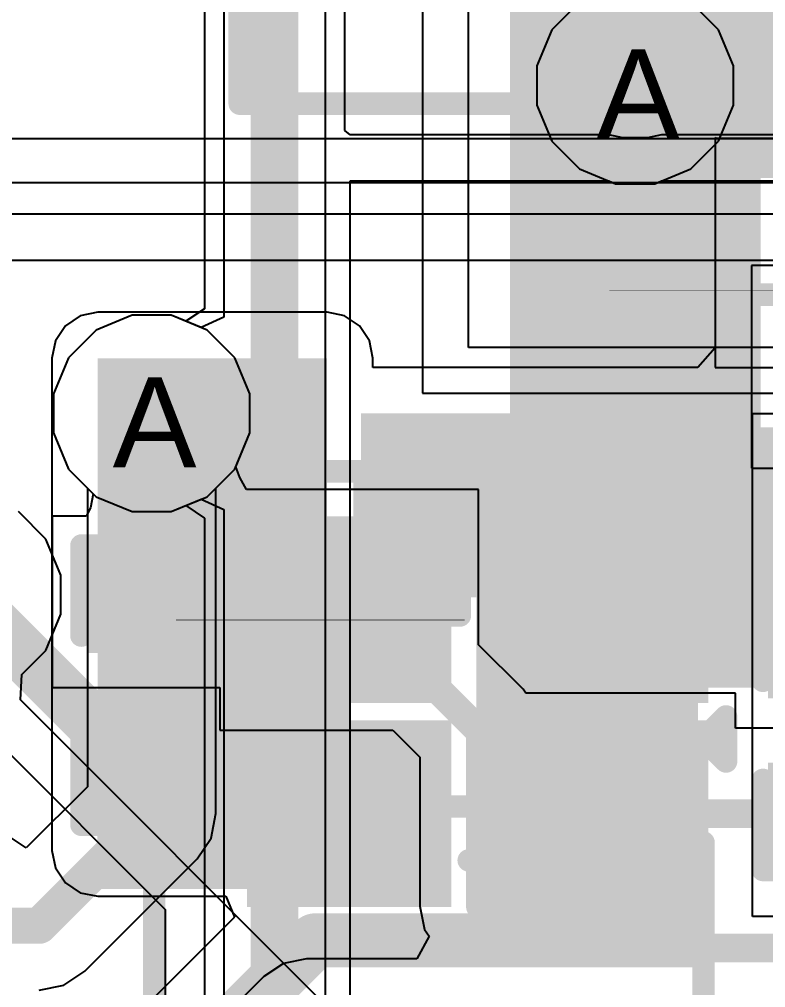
# Model space of a CAD drawing. Header units: inches. Extents: x 0 to 208, y 0 to 213.
# Drawn here: x 4.7726 to 4.9383, y 3.3543 to 3.5692 of the extents above; entities that cross this region are included whole.
import ezdxf

# ---------------------------------------------------------------- set-up
doc = ezdxf.new("R2010")
doc.units = ezdxf.units.IN
doc.header["$MEASUREMENT"] = 0
for name, color, linetype in [('Bottom Layer', 5, 'Continuous'), ('Bottom Overlay', 54, 'Continuous'), ('Bottom Paste', 16, 'Continuous'), ('Bottom Solder', 6, 'Continuous'), ('Drill Drawing', 1, 'Continuous'), ('L2_GND1', 16, 'Continuous'), ('L3_SIG1', 76, 'Continuous'), ('L4_PWR', 90, 'Continuous'), ('L5_GND2', 156, 'Continuous'), ('L6_SIG2', 130, 'Continuous'), ('L7_GND3', 216, 'Continuous'), ('Top Layer', 1, 'Continuous'), ('Top Overlay', 2, 'Continuous'), ('Top Paste', 8, 'Continuous'), ('Top Solder', 216, 'Continuous'), ('Via Holes', 16, 'Continuous')]:
    doc.layers.add(name, color=color, linetype=linetype)
doc.styles.add('Arial', font='', dxfattribs={"height": 0.2})
doc.styles.get('Arial').set_extended_font_data('Arial')

# ---------------------------------------------------------------- blocks, each defined once
blk = doc.blocks.new('Q22FA12800090_B_401')
at = {"layer": 'Bottom Layer'}
for points in [[(-0.0187, 0.06201), (0.0187, 0.06201), (0.0187, 0.02854), (-0.0187, 0.02854)], [(0.03839, 0.06201), (0.07579, 0.06201), (0.07579, 0.02854), (0.03839, 0.02854)], [(-0.0187, 0.01673), (0.0187, 0.01673), (0.0187, -0.01673), (-0.0187, -0.01673)], [(0.03839, 0.01673), (0.07579, 0.01673), (0.07579, -0.01673), (0.03839, -0.01673)]]:
    blk.add_hatch(color=5, dxfattribs=at).paths.add_polyline_path(points)
at = {"layer": 'Bottom Paste'}
for points in [[(-0.0187, 0.06201), (0.0187, 0.06201), (0.0187, 0.02854), (-0.0187, 0.02854)], [(0.03839, 0.06201), (0.07579, 0.06201), (0.07579, 0.02854), (0.03839, 0.02854)], [(-0.0187, 0.01673), (0.0187, 0.01673), (0.0187, -0.01673), (-0.0187, -0.01673)], [(0.03839, 0.01673), (0.07579, 0.01673), (0.07579, -0.01673), (0.03839, -0.01673)]]:
    blk.add_hatch(color=16, dxfattribs=at).paths.add_polyline_path(points)
at = {"layer": 'Bottom Solder'}
for points in [[(-0.0227, 0.06601), (0.0227, 0.06601), (0.0227, 0.02454), (-0.0227, 0.02454)], [(0.03439, 0.06601), (0.07979, 0.06601), (0.07979, 0.02454), (0.03439, 0.02454)], [(-0.0227, 0.02073), (0.0227, 0.02073), (0.0227, -0.02073), (-0.0227, -0.02073)], [(0.03439, 0.02073), (0.07979, 0.02073), (0.07979, -0.02073), (0.03439, -0.02073)]]:
    blk.add_hatch(color=6, dxfattribs=at).paths.add_polyline_path(points)
at = {"layer": 'Bottom Overlay'}
for points in [[(0.03054, 0.05564, 0.005, 0.005, 0), (0.02654, 0.05564, 0.005, 0.005, 0)], [(-0.02746, 0.00164, 0.005, 0.005, 0), (-0.02746, -0.00436, 0.005, 0.005, 0)], [(-0.02446, -0.00136, 0.005, 0.005, 0), (-0.02746, 0.00164, 0.005, 0.005, 0)], [(-0.02446, -0.00136, 0.005, 0.005, 0), (-0.02746, -0.00436, 0.005, 0.005, 0)], [(0.03054, -0.01136, 0.005, 0.005, 0), (0.02654, -0.01136, 0.005, 0.005, 0)]]:
    blk.add_lwpolyline(points, format="xyseb", dxfattribs=at)
for points in [[(0.02529, 0.05564, 0.0025, 0.0025, 1), (0.02779, 0.05564, 0.0025, 0.0025, 1)], [(0.02929, 0.05564, 0.0025, 0.0025, 1), (0.03179, 0.05564, 0.0025, 0.0025, 1)], [(-0.02871, 0.00164, 0.0025, 0.0025, 1), (-0.02621, 0.00164, 0.0025, 0.0025, 1)], [(-0.02871, 0.00164, 0.0025, 0.0025, 1), (-0.02621, 0.00164, 0.0025, 0.0025, 1)], [(-0.02571, -0.00136, 0.0025, 0.0025, 1), (-0.02321, -0.00136, 0.0025, 0.0025, 1)], [(-0.02571, -0.00136, 0.0025, 0.0025, 1), (-0.02321, -0.00136, 0.0025, 0.0025, 1)], [(-0.02871, -0.00436, 0.0025, 0.0025, 1), (-0.02621, -0.00436, 0.0025, 0.0025, 1)], [(-0.02871, -0.00436, 0.0025, 0.0025, 1), (-0.02621, -0.00436, 0.0025, 0.0025, 1)], [(0.02529, -0.01136, 0.0025, 0.0025, 1), (0.02779, -0.01136, 0.0025, 0.0025, 1)], [(0.02929, -0.01136, 0.0025, 0.0025, 1), (0.03179, -0.01136, 0.0025, 0.0025, 1)]]:
    blk.add_lwpolyline(points, format="xyseb", close=True, dxfattribs=at)
blk = doc.blocks.new('RES_0402_429')
at = {"layer": 'Top Layer'}
for points in [[(-0.0275, -0.0125), (-0.0275, 0.0125), (-0.0095, 0.0125), (-0.0095, -0.0125)], [(0.0095, -0.0125), (0.0095, 0.0125), (0.0275, 0.0125), (0.0275, -0.0125)]]:
    blk.add_hatch(color=1, dxfattribs=at).paths.add_polyline_path(points)
at = {"layer": 'Top Paste'}
for points in [[(-0.0275, -0.0125), (-0.0275, 0.0125), (-0.0095, 0.0125), (-0.0095, -0.0125)], [(0.0095, -0.0125), (0.0095, 0.0125), (0.0275, 0.0125), (0.0275, -0.0125)]]:
    blk.add_hatch(color=8, dxfattribs=at).paths.add_polyline_path(points)
at = {"layer": 'Top Solder'}
for points in [[(-0.02967, -0.01467), (-0.02967, 0.01466), (-0.00733, 0.01466), (-0.00733, -0.01467)], [(0.00733, -0.01467), (0.00733, 0.01466), (0.02967, 0.01466), (0.02967, -0.01467)]]:
    blk.add_hatch(color=216, dxfattribs=at).paths.add_polyline_path(points)
at = {"layer": 'Top Overlay'}
for points in [[(-0.031, 0.016, 0.005, 0.005, 0), (0.031, 0.016, 0.005, 0.005, 0)], [(-0.031, -0.016, 0.005, 0.005, 0), (-0.031, 0.016, 0.005, 0.005, 0)], [(0.031, -0.016, 0.005, 0.005, 0), (0.031, 0.016, 0.005, 0.005, 0)], [(-0.031, -0.016, 0.005, 0.005, 0), (0.031, -0.016, 0.005, 0.005, 0)], [(-0.032, -0.017, 0.000127, 0.000127, 0), (0.032, -0.017, 0.000127, 0.000127, 0)]]:
    blk.add_lwpolyline(points, format="xyseb", dxfattribs=at)
for points in [[(-0.03225, 0.016, 0.0025, 0.0025, 1), (-0.02975, 0.016, 0.0025, 0.0025, 1)], [(-0.03225, 0.016, 0.0025, 0.0025, 1), (-0.02975, 0.016, 0.0025, 0.0025, 1)], [(0.02975, 0.016, 0.0025, 0.0025, 1), (0.03225, 0.016, 0.0025, 0.0025, 1)], [(0.02975, 0.016, 0.0025, 0.0025, 1), (0.03225, 0.016, 0.0025, 0.0025, 1)], [(-0.03225, -0.016, 0.0025, 0.0025, 1), (-0.02975, -0.016, 0.0025, 0.0025, 1)], [(-0.03225, -0.016, 0.0025, 0.0025, 1), (-0.02975, -0.016, 0.0025, 0.0025, 1)], [(0.02975, -0.016, 0.0025, 0.0025, 1), (0.03225, -0.016, 0.0025, 0.0025, 1)], [(0.02975, -0.016, 0.0025, 0.0025, 1), (0.03225, -0.016, 0.0025, 0.0025, 1)], [(-0.03203, -0.017, 0.0000635, 0.0000635, 1), (-0.03197, -0.017, 0.0000635, 0.0000635, 1)], [(0.03197, -0.017, 0.0000635, 0.0000635, 1), (0.03203, -0.017, 0.0000635, 0.0000635, 1)]]:
    blk.add_lwpolyline(points, format="xyseb", close=True, dxfattribs=at)
blk = doc.blocks.new('RES_0603_430')
at = {"layer": 'Top Layer'}
for points in [[(-0.015, 0.0175), (-0.015, -0.0175), (-0.045, -0.0175), (-0.045, 0.0175)], [(0.045, 0.0175), (0.045, -0.0175), (0.015, -0.0175), (0.015, 0.0175)]]:
    blk.add_hatch(color=1, dxfattribs=at).paths.add_polyline_path(points)
at = {"layer": 'Top Paste'}
for points in [[(-0.015, 0.0175), (-0.015, -0.0175), (-0.045, -0.0175), (-0.045, 0.0175)], [(0.045, 0.0175), (0.045, -0.0175), (0.015, -0.0175), (0.015, 0.0175)]]:
    blk.add_hatch(color=8, dxfattribs=at).paths.add_polyline_path(points)
at = {"layer": 'Top Solder'}
for points in [[(-0.011, 0.0215), (-0.011, -0.0215), (-0.049, -0.0215), (-0.049, 0.0215)], [(0.049, 0.0215), (0.049, -0.0215), (0.011, -0.0215), (0.011, 0.0215)]]:
    blk.add_hatch(color=216, dxfattribs=at).paths.add_polyline_path(points)
at = {"layer": 'Top Overlay'}
for points in [[(-0.048, 0.021, 0.005, 0.005, 0), (0.048, 0.021, 0.005, 0.005, 0)], [(-0.048, -0.021, 0.005, 0.005, 0), (-0.048, 0.021, 0.005, 0.005, 0)], [(0.048, -0.021, 0.005, 0.005, 0), (0.048, 0.021, 0.005, 0.005, 0)], [(-0.048, -0.021, 0.005, 0.005, 0), (0.048, -0.021, 0.005, 0.005, 0)]]:
    blk.add_lwpolyline(points, format="xyseb", dxfattribs=at)
for points in [[(-0.04925, 0.021, 0.0025, 0.0025, 1), (-0.04675, 0.021, 0.0025, 0.0025, 1)], [(-0.04925, 0.021, 0.0025, 0.0025, 1), (-0.04675, 0.021, 0.0025, 0.0025, 1)], [(0.04675, 0.021, 0.0025, 0.0025, 1), (0.04925, 0.021, 0.0025, 0.0025, 1)], [(0.04675, 0.021, 0.0025, 0.0025, 1), (0.04925, 0.021, 0.0025, 0.0025, 1)], [(-0.04925, -0.021, 0.0025, 0.0025, 1), (-0.04675, -0.021, 0.0025, 0.0025, 1)], [(-0.04925, -0.021, 0.0025, 0.0025, 1), (-0.04675, -0.021, 0.0025, 0.0025, 1)], [(0.04675, -0.021, 0.0025, 0.0025, 1), (0.04925, -0.021, 0.0025, 0.0025, 1)], [(0.04675, -0.021, 0.0025, 0.0025, 1), (0.04925, -0.021, 0.0025, 0.0025, 1)]]:
    blk.add_lwpolyline(points, format="xyseb", close=True, dxfattribs=at)
blk = doc.blocks.new('R___0402_B_436')
at = {"layer": 'Bottom Layer'}
for points in [[(-0.0095, 0.0125), (-0.0095, -0.0125), (-0.0275, -0.0125), (-0.0275, 0.0125)], [(0.0275, 0.0125), (0.0275, -0.0125), (0.0095, -0.0125), (0.0095, 0.0125)]]:
    blk.add_hatch(color=5, dxfattribs=at).paths.add_polyline_path(points)
at = {"layer": 'Bottom Paste'}
for points in [[(-0.0095, 0.0125), (-0.0095, -0.0125), (-0.0275, -0.0125), (-0.0275, 0.0125)], [(0.0275, 0.0125), (0.0275, -0.0125), (0.0095, -0.0125), (0.0095, 0.0125)]]:
    blk.add_hatch(color=16, dxfattribs=at).paths.add_polyline_path(points)
at = {"layer": 'Bottom Solder'}
for points in [[(-0.00733, 0.01466), (-0.00733, -0.01467), (-0.02966, -0.01467), (-0.02966, 0.01466)], [(0.02967, 0.01466), (0.02967, -0.01467), (0.00734, -0.01467), (0.00734, 0.01466)]]:
    blk.add_hatch(color=6, dxfattribs=at).paths.add_polyline_path(points)
at = {"layer": 'Bottom Overlay'}
for points in [[(-0.031, 0.016, 0.005, 0.005, 0), (0.031, 0.016, 0.005, 0.005, 0)], [(-0.031, -0.016, 0.005, 0.005, 0), (-0.031, 0.016, 0.005, 0.005, 0)], [(0.031, -0.016, 0.005, 0.005, 0), (0.031, 0.016, 0.005, 0.005, 0)], [(-0.032, 0.017, 0.000127, 0.000127, 0), (0.032, 0.017, 0.000127, 0.000127, 0)], [(-0.031, -0.016, 0.005, 0.005, 0), (0.031, -0.016, 0.005, 0.005, 0)]]:
    blk.add_lwpolyline(points, format="xyseb", dxfattribs=at)
for points in [[(-0.03225, 0.016, 0.0025, 0.0025, 1), (-0.02975, 0.016, 0.0025, 0.0025, 1)], [(-0.03225, 0.016, 0.0025, 0.0025, 1), (-0.02975, 0.016, 0.0025, 0.0025, 1)], [(0.02975, 0.016, 0.0025, 0.0025, 1), (0.03225, 0.016, 0.0025, 0.0025, 1)], [(0.02975, 0.016, 0.0025, 0.0025, 1), (0.03225, 0.016, 0.0025, 0.0025, 1)], [(-0.03203, 0.017, 0.0000635, 0.0000635, 1), (-0.03197, 0.017, 0.0000635, 0.0000635, 1)], [(0.03197, 0.017, 0.0000635, 0.0000635, 1), (0.03203, 0.017, 0.0000635, 0.0000635, 1)], [(-0.03225, -0.016, 0.0025, 0.0025, 1), (-0.02975, -0.016, 0.0025, 0.0025, 1)], [(-0.03225, -0.016, 0.0025, 0.0025, 1), (-0.02975, -0.016, 0.0025, 0.0025, 1)], [(0.02975, -0.016, 0.0025, 0.0025, 1), (0.03225, -0.016, 0.0025, 0.0025, 1)], [(0.02975, -0.016, 0.0025, 0.0025, 1), (0.03225, -0.016, 0.0025, 0.0025, 1)]]:
    blk.add_lwpolyline(points, format="xyseb", close=True, dxfattribs=at)
blk = doc.blocks.new('SOT_23_499')
at = {"layer": 'Top Layer'}
for points in [[(-0.01614, 0.05748), (0.01614, 0.05748), (0.01614, 0.02126), (-0.01614, 0.02126)], [(-0.05354, -0.02126), (-0.02126, -0.02126), (-0.02126, -0.05748), (-0.05354, -0.05748)], [(0.02126, -0.02126), (0.05354, -0.02126), (0.05354, -0.05748), (0.02126, -0.05748)]]:
    blk.add_hatch(color=1, dxfattribs=at).paths.add_polyline_path(points)
at = {"layer": 'Top Paste'}
for points in [[(-0.01614, 0.05748), (0.01614, 0.05748), (0.01614, 0.02126), (-0.01614, 0.02126)], [(-0.05354, -0.02126), (-0.02126, -0.02126), (-0.02126, -0.05748), (-0.05354, -0.05748)], [(0.02126, -0.02126), (0.05354, -0.02126), (0.05354, -0.05748), (0.02126, -0.05748)]]:
    blk.add_hatch(color=8, dxfattribs=at).paths.add_polyline_path(points)
at = {"layer": 'Top Solder'}
for points in [[(-0.02014, 0.06148), (0.02014, 0.06148), (0.02014, 0.01726), (-0.02014, 0.01726)], [(-0.05754, -0.01726), (-0.01726, -0.01726), (-0.01726, -0.06148), (-0.05754, -0.06148)], [(0.01726, -0.01726), (0.05754, -0.01726), (0.05754, -0.06148), (0.01726, -0.06148)]]:
    blk.add_hatch(color=216, dxfattribs=at).paths.add_polyline_path(points)
at = {"layer": 'Top Overlay'}
for points in [[(-0.061, 0.032, 0.005, 0.005, 0), (-0.061, -0.023, 0.005, 0.005, 0)], [(-0.022, 0.032, 0.005, 0.005, 0), (-0.061, 0.032, 0.005, 0.005, 0)], [(0.061, 0.032, 0.005, 0.005, 0), (0.022, 0.032, 0.005, 0.005, 0)], [(0.061, 0.032, 0.005, 0.005, 0), (0.061, -0.023, 0.005, 0.005, 0)], [(0.013, -0.031, 0.005, 0.005, 0), (-0.013, -0.031, 0.005, 0.005, 0)], [(-0.061, -0.046, 0.005, 0.005, 0), (-0.066, -0.041, 0.005, 0.005, 0)], [(-0.066, -0.041, 0.005, 0.005, 0), (-0.066, -0.051, 0.005, 0.005, 0)], [(-0.061, -0.046, 0.005, 0.005, 0), (-0.066, -0.051, 0.005, 0.005, 0)]]:
    blk.add_lwpolyline(points, format="xyseb", dxfattribs=at)
for points in [[(-0.06225, 0.032, 0.0025, 0.0025, 1), (-0.05975, 0.032, 0.0025, 0.0025, 1)], [(-0.06225, 0.032, 0.0025, 0.0025, 1), (-0.05975, 0.032, 0.0025, 0.0025, 1)], [(-0.02325, 0.032, 0.0025, 0.0025, 1), (-0.02075, 0.032, 0.0025, 0.0025, 1)], [(0.02075, 0.032, 0.0025, 0.0025, 1), (0.02325, 0.032, 0.0025, 0.0025, 1)], [(0.05975, 0.032, 0.0025, 0.0025, 1), (0.06225, 0.032, 0.0025, 0.0025, 1)], [(0.05975, 0.032, 0.0025, 0.0025, 1), (0.06225, 0.032, 0.0025, 0.0025, 1)], [(-0.06225, -0.023, 0.0025, 0.0025, 1), (-0.05975, -0.023, 0.0025, 0.0025, 1)], [(0.05975, -0.023, 0.0025, 0.0025, 1), (0.06225, -0.023, 0.0025, 0.0025, 1)], [(-0.01425, -0.031, 0.0025, 0.0025, 1), (-0.01175, -0.031, 0.0025, 0.0025, 1)], [(0.01175, -0.031, 0.0025, 0.0025, 1), (0.01425, -0.031, 0.0025, 0.0025, 1)], [(-0.06725, -0.041, 0.0025, 0.0025, 1), (-0.06475, -0.041, 0.0025, 0.0025, 1)], [(-0.06725, -0.041, 0.0025, 0.0025, 1), (-0.06475, -0.041, 0.0025, 0.0025, 1)], [(-0.06225, -0.046, 0.0025, 0.0025, 1), (-0.05975, -0.046, 0.0025, 0.0025, 1)], [(-0.06225, -0.046, 0.0025, 0.0025, 1), (-0.05975, -0.046, 0.0025, 0.0025, 1)], [(-0.06725, -0.051, 0.0025, 0.0025, 1), (-0.06475, -0.051, 0.0025, 0.0025, 1)], [(-0.06725, -0.051, 0.0025, 0.0025, 1), (-0.06475, -0.051, 0.0025, 0.0025, 1)]]:
    blk.add_lwpolyline(points, format="xyseb", close=True, dxfattribs=at)
blk = doc.blocks.new('HR911130C_520')
at = {"layer": 'Top Overlay'}
for points in [[(-0.315, -0.33738, 0.005, 0.005, 0), (-0.315, 0.50262, 0.005, 0.005, 0)], [(-0.315, -0.33738, 0.005, 0.005, 0), (0.315, -0.33738, 0.005, 0.005, 0)]]:
    blk.add_lwpolyline(points, format="xyseb", dxfattribs=at)
blk.add_lwpolyline([(-0.31625, -0.33738, 0.0025, 0.0025, 1), (-0.31375, -0.33738, 0.0025, 0.0025, 1)], format="xyseb", close=True, dxfattribs=at)
blk.add_lwpolyline([(-0.31625, -0.33738, 0.0025, 0.0025, 1), (-0.31375, -0.33738, 0.0025, 0.0025, 1)], format="xyseb", close=True, dxfattribs=at)
blk = doc.blocks.new('DFN1006_2L__B_538')
at = {"layer": 'Bottom Layer'}
for points in [[(-0.02756, 0.01299), (-0.00591, 0.01299), (-0.00591, -0.01299), (-0.02756, -0.01299)], [(0.00591, 0.01299), (0.02756, 0.01299), (0.02756, -0.01299), (0.00591, -0.01299)]]:
    blk.add_hatch(color=5, dxfattribs=at).paths.add_polyline_path(points)
at = {"layer": 'Bottom Overlay'}
blk.add_hatch(color=54, dxfattribs=at).paths.add_polyline_path([(-0.04503, -0.02), (-0.03203, -0.02), (-0.03203, 0.02), (-0.04503, 0.02)])
at = {"layer": 'Bottom Paste'}
for points in [[(-0.02756, 0.01299), (-0.00591, 0.01299), (-0.00591, -0.01299), (-0.02756, -0.01299)], [(0.00591, 0.01299), (0.02756, 0.01299), (0.02756, -0.01299), (0.00591, -0.01299)]]:
    blk.add_hatch(color=16, dxfattribs=at).paths.add_polyline_path(points)
at = {"layer": 'Bottom Solder'}
for points in [[(-0.03156, 0.01699), (-0.00191, 0.01699), (-0.00191, -0.01699), (-0.03156, -0.01699)], [(0.00191, 0.01699), (0.03156, 0.01699), (0.03156, -0.01699), (0.00191, -0.01699)]]:
    blk.add_hatch(color=6, dxfattribs=at).paths.add_polyline_path(points)
at = {"layer": 'Bottom Overlay'}
for points in [[(-0.032, -0.018, 0.005, 0.005, 0), (-0.032, 0.018, 0.005, 0.005, 0)], [(-0.032, 0.018, 0.005, 0.005, 0), (0.032, 0.018, 0.005, 0.005, 0)], [(0.032, -0.018, 0.005, 0.005, 0), (0.032, 0.018, 0.005, 0.005, 0)], [(-0.032, -0.018, 0.005, 0.005, 0), (0.032, -0.018, 0.005, 0.005, 0)]]:
    blk.add_lwpolyline(points, format="xyseb", dxfattribs=at)
for points in [[(-0.03325, 0.018, 0.0025, 0.0025, 1), (-0.03075, 0.018, 0.0025, 0.0025, 1)], [(-0.03325, 0.018, 0.0025, 0.0025, 1), (-0.03075, 0.018, 0.0025, 0.0025, 1)], [(0.03075, 0.018, 0.0025, 0.0025, 1), (0.03325, 0.018, 0.0025, 0.0025, 1)], [(0.03075, 0.018, 0.0025, 0.0025, 1), (0.03325, 0.018, 0.0025, 0.0025, 1)], [(-0.03325, -0.018, 0.0025, 0.0025, 1), (-0.03075, -0.018, 0.0025, 0.0025, 1)], [(-0.03325, -0.018, 0.0025, 0.0025, 1), (-0.03075, -0.018, 0.0025, 0.0025, 1)], [(0.03075, -0.018, 0.0025, 0.0025, 1), (0.03325, -0.018, 0.0025, 0.0025, 1)], [(0.03075, -0.018, 0.0025, 0.0025, 1), (0.03325, -0.018, 0.0025, 0.0025, 1)]]:
    blk.add_lwpolyline(points, format="xyseb", close=True, dxfattribs=at)
blk = doc.blocks.new('CAP_0402_B_585')
at = {"layer": 'Bottom Layer'}
for points in [[(-0.0095, 0.0125), (-0.0095, -0.0125), (-0.0275, -0.0125), (-0.0275, 0.0125)], [(0.0275, 0.0125), (0.0275, -0.0125), (0.0095, -0.0125), (0.0095, 0.0125)]]:
    blk.add_hatch(color=5, dxfattribs=at).paths.add_polyline_path(points)
at = {"layer": 'Bottom Paste'}
for points in [[(-0.0095, 0.0125), (-0.0095, -0.0125), (-0.0275, -0.0125), (-0.0275, 0.0125)], [(0.0275, 0.0125), (0.0275, -0.0125), (0.0095, -0.0125), (0.0095, 0.0125)]]:
    blk.add_hatch(color=16, dxfattribs=at).paths.add_polyline_path(points)
at = {"layer": 'Bottom Solder'}
for points in [[(-0.00714, 0.01486), (-0.00714, -0.01486), (-0.02986, -0.01486), (-0.02986, 0.01486)], [(0.02986, 0.01486), (0.02986, -0.01486), (0.00714, -0.01486), (0.00714, 0.01486)]]:
    blk.add_hatch(color=6, dxfattribs=at).paths.add_polyline_path(points)
at = {"layer": 'Bottom Overlay'}
for points in [[(-0.031, 0.016, 0.005, 0.005, 0), (-0.011, 0.016, 0.005, 0.005, 0)], [(-0.031, 0.016, 0.005, 0.005, 0), (-0.031, -0.016, 0.005, 0.005, 0)], [(0.011, 0.016, 0.005, 0.005, 0), (0.031, 0.016, 0.005, 0.005, 0)], [(0.031, 0.016, 0.005, 0.005, 0), (0.031, -0.016, 0.005, 0.005, 0)], [(-0.031, -0.016, 0.005, 0.005, 0), (-0.011, -0.016, 0.005, 0.005, 0)], [(0.011, -0.016, 0.005, 0.005, 0), (0.031, -0.016, 0.005, 0.005, 0)]]:
    blk.add_lwpolyline(points, format="xyseb", dxfattribs=at)
for points in [[(-0.03225, 0.016, 0.0025, 0.0025, 1), (-0.02975, 0.016, 0.0025, 0.0025, 1)], [(-0.03225, 0.016, 0.0025, 0.0025, 1), (-0.02975, 0.016, 0.0025, 0.0025, 1)], [(-0.01225, 0.016, 0.0025, 0.0025, 1), (-0.00975, 0.016, 0.0025, 0.0025, 1)], [(0.00975, 0.016, 0.0025, 0.0025, 1), (0.01225, 0.016, 0.0025, 0.0025, 1)], [(0.02975, 0.016, 0.0025, 0.0025, 1), (0.03225, 0.016, 0.0025, 0.0025, 1)], [(0.02975, 0.016, 0.0025, 0.0025, 1), (0.03225, 0.016, 0.0025, 0.0025, 1)], [(-0.03225, -0.016, 0.0025, 0.0025, 1), (-0.02975, -0.016, 0.0025, 0.0025, 1)], [(-0.03225, -0.016, 0.0025, 0.0025, 1), (-0.02975, -0.016, 0.0025, 0.0025, 1)], [(-0.01225, -0.016, 0.0025, 0.0025, 1), (-0.00975, -0.016, 0.0025, 0.0025, 1)], [(0.00975, -0.016, 0.0025, 0.0025, 1), (0.01225, -0.016, 0.0025, 0.0025, 1)], [(0.02975, -0.016, 0.0025, 0.0025, 1), (0.03225, -0.016, 0.0025, 0.0025, 1)], [(0.02975, -0.016, 0.0025, 0.0025, 1), (0.03225, -0.016, 0.0025, 0.0025, 1)]]:
    blk.add_lwpolyline(points, format="xyseb", close=True, dxfattribs=at)
blk = doc.blocks.new('CAP_0402_B_586')
at = {"layer": 'Bottom Layer'}
for points in [[(-0.0095, 0.0125), (-0.0095, -0.0125), (-0.0275, -0.0125), (-0.0275, 0.0125)], [(0.0275, 0.0125), (0.0275, -0.0125), (0.0095, -0.0125), (0.0095, 0.0125)]]:
    blk.add_hatch(color=5, dxfattribs=at).paths.add_polyline_path(points)
at = {"layer": 'Bottom Paste'}
for points in [[(-0.0095, 0.0125), (-0.0095, -0.0125), (-0.0275, -0.0125), (-0.0275, 0.0125)], [(0.0275, 0.0125), (0.0275, -0.0125), (0.0095, -0.0125), (0.0095, 0.0125)]]:
    blk.add_hatch(color=16, dxfattribs=at).paths.add_polyline_path(points)
at = {"layer": 'Bottom Solder'}
for points in [[(-0.00714, 0.01486), (-0.00714, -0.01486), (-0.02986, -0.01486), (-0.02986, 0.01486)], [(0.02986, 0.01486), (0.02986, -0.01486), (0.00714, -0.01486), (0.00714, 0.01486)]]:
    blk.add_hatch(color=6, dxfattribs=at).paths.add_polyline_path(points)
at = {"layer": 'Bottom Overlay'}
for points in [[(-0.011, 0.016, 0.005, 0.005, 0), (-0.031, 0.016, 0.005, 0.005, 0)], [(-0.031, -0.016, 0.005, 0.005, 0), (-0.031, 0.016, 0.005, 0.005, 0)], [(0.031, 0.016, 0.005, 0.005, 0), (0.011, 0.016, 0.005, 0.005, 0)], [(0.031, -0.016, 0.005, 0.005, 0), (0.031, 0.016, 0.005, 0.005, 0)], [(-0.011, -0.016, 0.005, 0.005, 0), (-0.031, -0.016, 0.005, 0.005, 0)], [(0.031, -0.016, 0.005, 0.005, 0), (0.011, -0.016, 0.005, 0.005, 0)]]:
    blk.add_lwpolyline(points, format="xyseb", dxfattribs=at)
for points in [[(-0.03225, 0.016, 0.0025, 0.0025, 1), (-0.02975, 0.016, 0.0025, 0.0025, 1)], [(-0.03225, 0.016, 0.0025, 0.0025, 1), (-0.02975, 0.016, 0.0025, 0.0025, 1)], [(-0.01225, 0.016, 0.0025, 0.0025, 1), (-0.00975, 0.016, 0.0025, 0.0025, 1)], [(0.00975, 0.016, 0.0025, 0.0025, 1), (0.01225, 0.016, 0.0025, 0.0025, 1)], [(0.02975, 0.016, 0.0025, 0.0025, 1), (0.03225, 0.016, 0.0025, 0.0025, 1)], [(0.02975, 0.016, 0.0025, 0.0025, 1), (0.03225, 0.016, 0.0025, 0.0025, 1)], [(-0.03225, -0.016, 0.0025, 0.0025, 1), (-0.02975, -0.016, 0.0025, 0.0025, 1)], [(-0.03225, -0.016, 0.0025, 0.0025, 1), (-0.02975, -0.016, 0.0025, 0.0025, 1)], [(-0.01225, -0.016, 0.0025, 0.0025, 1), (-0.00975, -0.016, 0.0025, 0.0025, 1)], [(0.00975, -0.016, 0.0025, 0.0025, 1), (0.01225, -0.016, 0.0025, 0.0025, 1)], [(0.02975, -0.016, 0.0025, 0.0025, 1), (0.03225, -0.016, 0.0025, 0.0025, 1)], [(0.02975, -0.016, 0.0025, 0.0025, 1), (0.03225, -0.016, 0.0025, 0.0025, 1)]]:
    blk.add_lwpolyline(points, format="xyseb", close=True, dxfattribs=at)

msp = doc.modelspace()

# ---------------------------------------------------------------- hatches: boundary and pattern name
at = {"layer": 'Bottom Layer'}
for points in [[(4.8815, 3.43189), (4.93719, 3.43189), (4.93719, 3.57253), (4.8815, 3.57253)], [(4.90931, 3.56635), (4.90931, 3.54276), (4.92805, 3.54276), (4.92805, 3.56635)], [(4.8815, 3.42088), (4.96218, 3.42088), (4.96218, 3.43993), (4.8815, 3.43993)], [(4.78986, 3.37615), (4.85494, 3.37615), (4.85494, 3.41193), (4.78986, 3.41193)]]:
    msp.add_hatch(color=5, dxfattribs=at).paths.add_polyline_path(points)
h = msp.add_hatch(color=5, dxfattribs=at)
edge = h.paths.add_edge_path()
edge.add_arc((4.90931, 3.55456), 0.01181, 0, 360)
h = msp.add_hatch(color=5, dxfattribs=at)
edge = h.paths.add_edge_path()
edge.add_arc((4.80196, 3.48176), 0.01181, 0, 360)
at = {"layer": 'L2_GND1'}
h = msp.add_hatch(color=16, dxfattribs=at)
edge = h.paths.add_edge_path()
edge.add_arc((4.90931, 3.55456), 0.01181, 0, 360)
h = msp.add_hatch(color=16, dxfattribs=at)
edge = h.paths.add_edge_path()
edge.add_arc((4.80196, 3.48176), 0.01181, 0, 360)
at = {"layer": 'L3_SIG1'}
h = msp.add_hatch(color=76, dxfattribs=at)
edge = h.paths.add_edge_path()
edge.add_arc((4.90931, 3.55456), 0.01181, 0, 360)
h = msp.add_hatch(color=76, dxfattribs=at)
edge = h.paths.add_edge_path()
edge.add_arc((4.80196, 3.48176), 0.01181, 0, 360)
at = {"layer": 'L4_PWR'}
h = msp.add_hatch(color=90, dxfattribs=at)
edge = h.paths.add_edge_path()
edge.add_arc((4.90931, 3.55456), 0.01181, 0, 360)
h = msp.add_hatch(color=90, dxfattribs=at)
edge = h.paths.add_edge_path()
edge.add_arc((4.80196, 3.48176), 0.01181, 0, 360)
at = {"layer": 'L5_GND2'}
h = msp.add_hatch(color=156, dxfattribs=at)
edge = h.paths.add_edge_path()
edge.add_arc((4.90931, 3.55456), 0.01181, 0, 360)
h = msp.add_hatch(color=156, dxfattribs=at)
edge = h.paths.add_edge_path()
edge.add_arc((4.80196, 3.48176), 0.01181, 0, 360)
at = {"layer": 'L6_SIG2'}
h = msp.add_hatch(color=130, dxfattribs=at)
edge = h.paths.add_edge_path()
edge.add_arc((4.90931, 3.55456), 0.01181, 0, 360)
h = msp.add_hatch(color=130, dxfattribs=at)
edge = h.paths.add_edge_path()
edge.add_arc((4.80196, 3.48176), 0.01181, 0, 360)
at = {"layer": 'L7_GND3'}
h = msp.add_hatch(color=216, dxfattribs=at)
edge = h.paths.add_edge_path()
edge.add_arc((4.90931, 3.55456), 0.01181, 0, 360)
h = msp.add_hatch(color=216, dxfattribs=at)
edge = h.paths.add_edge_path()
edge.add_arc((4.80196, 3.48176), 0.01181, 0, 360)
at = {"layer": 'Top Layer'}
h = msp.add_hatch(color=1, dxfattribs=at)
edge = h.paths.add_edge_path()
edge.add_arc((4.90931, 3.55456), 0.01181, 0, 360)
for points in [[(4.79, 3.38474), (4.8409, 3.38474), (4.8409, 3.494), (4.79, 3.494)], [(4.84841, 3.44092), (4.92327, 3.44092), (4.92327, 3.48176), (4.84841, 3.48176)], [(4.87406, 3.35876), (4.92327, 3.35876), (4.92327, 3.47704), (4.87406, 3.47704)]]:
    msp.add_hatch(color=1, dxfattribs=at).paths.add_polyline_path(points)
h = msp.add_hatch(color=1, dxfattribs=at)
edge = h.paths.add_edge_path()
edge.add_arc((4.80196, 3.48176), 0.01181, 0, 360)
at = {"layer": 'Via Holes'}
h = msp.add_hatch(color=7, dxfattribs=at)
edge = h.paths.add_edge_path()
edge.add_arc((4.90931, 3.55456), 0.00591, 0, 360)
h = msp.add_hatch(color=7, dxfattribs=at)
edge = h.paths.add_edge_path()
edge.add_arc((4.80196, 3.48176), 0.00591, 0, 360)

# ---------------------------------------------------------------- linework, layer by layer
at = {"layer": 'Bottom Layer'}
for p, q in [((4.02671, 3.53305), (5.45929, 3.53305)), ((4.5553, 3.53305), (4.94069, 3.53305)), ((4.96888, 3.51463), (4.93512, 3.51463)), ((4.93512, 3.51463), (4.93512, 3.46963)), ((4.79762, 3.50357), (4.7896, 3.50025)), ((4.80629, 3.50357), (4.79762, 3.50357)), ((4.81431, 3.50025), (4.80629, 3.50357)), ((4.7896, 3.50025), (4.78347, 3.49412)), ((4.82045, 3.49412), (4.81431, 3.50025)), ((4.78347, 3.49412), (4.78015, 3.4861)), ((4.82377, 3.4861), (4.82045, 3.49412)), ((4.78015, 3.4861), (4.78015, 3.47742)), ((4.82377, 3.47742), (4.82377, 3.4861)), ((4.78015, 3.47742), (4.78347, 3.46941)), ((4.82065, 3.46989), (4.82377, 3.47742)), ((4.8215, 3.46754), (4.82065, 3.46989)), ((4.78347, 3.46941), (4.78894, 3.46393)), ((4.823, 3.46489), (4.8215, 3.46754)), ((4.93512, 3.46963), (4.94069, 3.46963)), ((4.78894, 3.46393), (4.78836, 3.46082)), ((4.87452, 3.46489), (4.823, 3.46489)), ((4.87452, 3.43041), (4.87452, 3.46489)), ((4.78741, 3.45893), (4.77986, 3.45893)), ((4.77986, 3.45893), (4.77986, 3.42093)), ((4.78836, 3.46082), (4.78741, 3.45893)), ((4.88442, 3.4205), (4.87452, 3.43041)), ((4.77986, 3.42093), (4.81711, 3.42093)), ((4.81711, 3.42093), (4.81711, 3.41143)), ((4.88502, 3.41962), (4.88442, 3.4205)), ((4.9316, 3.41962), (4.88502, 3.41962)), ((4.9316, 3.41188), (4.9316, 3.41962)), ((4.96337, 3.41188), (4.9316, 3.41188)), ((4.81711, 3.41143), (4.85553, 3.41143)), ((4.85553, 3.41143), (4.86151, 3.40545)), ((4.86151, 3.40545), (4.86151, 3.37233)), ((4.86151, 3.37233), (4.86253, 3.36719)), ((4.86253, 3.36719), (4.86354, 3.36569)), ((4.86354, 3.36569), (4.86087, 3.36069)), ((4.83636, 3.36069), (4.83122, 3.35966)), ((4.86087, 3.36069), (4.83636, 3.36069)), ((4.83122, 3.35966), (4.82687, 3.35675)), ((4.82687, 3.35675), (4.70882, 3.2387))]:
    msp.add_line(p, q, dxfattribs=at)
for points in [[(4.76028, 3.44151, 0.012, 0.012, 0), (4.79886, 3.40293, 0.012, 0.012, 0)], [(4.80236, 3.43993, 0.00633, 0.00633, 0), (4.84405, 3.43993, 0.00633, 0.00633, 0)], [(4.84602, 3.43993, 0.00633, 0.00633, 0), (4.87493, 3.41101, 0.00633, 0.00633, 0)], [(4.87493, 3.37233, 0.00633, 0.00633, 0), (4.87493, 3.41101, 0.00633, 0.00633, 0)], [(4.79886, 3.40293, 0.012, 0.012, 0), (4.80236, 3.40293, 0.012, 0.012, 0)], [(4.9029, 3.39288, 0.00633, 0.00633, 0), (4.95369, 3.39288, 0.00633, 0.00633, 0)], [(4.87493, 3.37233, 0.00633, 0.00633, 0), (4.8842, 3.36306, 0.00633, 0.00633, 0)], [(4.8842, 3.36306, 0.00633, 0.00633, 0), (5.0357, 3.36306, 0.00633, 0.00633, 0)]]:
    msp.add_lwpolyline(points, format="xyseb", dxfattribs=at)
for points in [[(4.80078, 3.43993, 0.00316, 0.00316, 1), (4.80395, 3.43993, 0.00316, 0.00316, 1)], [(4.84247, 3.43993, 0.00316, 0.00316, 1), (4.84563, 3.43993, 0.00316, 0.00316, 1)], [(4.84443, 3.43993, 0.00316, 0.00316, 1), (4.8476, 3.43993, 0.00316, 0.00316, 1)], [(4.87335, 3.41101, 0.00316, 0.00316, 1), (4.87652, 3.41101, 0.00316, 0.00316, 1)], [(4.87335, 3.41101, 0.00316, 0.00316, 1), (4.87652, 3.41101, 0.00316, 0.00316, 1)], [(4.79586, 3.40293, 0.006, 0.006, 1), (4.80186, 3.40293, 0.006, 0.006, 1)], [(4.79586, 3.40293, 0.006, 0.006, 1), (4.80186, 3.40293, 0.006, 0.006, 1)], [(4.79936, 3.40293, 0.006, 0.006, 1), (4.80536, 3.40293, 0.006, 0.006, 1)], [(4.90132, 3.39288, 0.00316, 0.00316, 1), (4.90448, 3.39288, 0.00316, 0.00316, 1)], [(4.87335, 3.37233, 0.00316, 0.00316, 1), (4.87652, 3.37233, 0.00316, 0.00316, 1)], [(4.87335, 3.37233, 0.00316, 0.00316, 1), (4.87652, 3.37233, 0.00316, 0.00316, 1)], [(4.88262, 3.36306, 0.00316, 0.00316, 1), (4.88578, 3.36306, 0.00316, 0.00316, 1)], [(4.88262, 3.36306, 0.00316, 0.00316, 1), (4.88578, 3.36306, 0.00316, 0.00316, 1)]]:
    msp.add_lwpolyline(points, format="xyseb", close=True, dxfattribs=at)
at = {"layer": 'L2_GND1'}
for p, q in [((4.89696, 3.57305), (4.89082, 3.56692)), ((4.9278, 3.56692), (4.92167, 3.57305)), ((4.89082, 3.56692), (4.8875, 3.5589)), ((4.93112, 3.5589), (4.9278, 3.56692)), ((4.8875, 3.5589), (4.8875, 3.55022)), ((4.93112, 3.55022), (4.93112, 3.5589)), ((4.8875, 3.55022), (4.89082, 3.54221)), ((4.9278, 3.54221), (4.93112, 3.55022)), ((4.89082, 3.54221), (4.89696, 3.53607)), ((4.92167, 3.53607), (4.9278, 3.54221)), ((4.89696, 3.53607), (4.90498, 3.53275)), ((4.91365, 3.53275), (4.92167, 3.53607)), ((4.90498, 3.53275), (4.91365, 3.53275)), ((4.97346, 3.526), (4.67614, 3.526)), ((4.67614, 3.5158), (4.96888, 3.5158)), ((4.79762, 3.50357), (4.7896, 3.50025)), ((4.80629, 3.50357), (4.79762, 3.50357)), ((4.81431, 3.50025), (4.80629, 3.50357)), ((4.7896, 3.50025), (4.78347, 3.49412)), ((4.82045, 3.49412), (4.81431, 3.50025)), ((4.78347, 3.49412), (4.78015, 3.4861)), ((4.82377, 3.4861), (4.82045, 3.49412)), ((4.78015, 3.4861), (4.78015, 3.47742)), ((4.82377, 3.47742), (4.82377, 3.4861)), ((4.78015, 3.47742), (4.78347, 3.46941)), ((4.82045, 3.46941), (4.82377, 3.47742)), ((4.78347, 3.46941), (4.7896, 3.46327)), ((4.81431, 3.46327), (4.82045, 3.46941)), ((4.7896, 3.46327), (4.79762, 3.45995)), ((4.80629, 3.45995), (4.81431, 3.46327)), ((4.79762, 3.45995), (4.80629, 3.45995))]:
    msp.add_line(p, q, dxfattribs=at)
at = {"layer": 'L3_SIG1'}
for p, q in [((4.81797, 3.72439), (4.81797, 3.50312)), ((4.84482, 3.54454), (4.84482, 3.71883)), ((4.846, 3.54357), (4.84482, 3.54454)), ((4.90348, 3.54357), (4.846, 3.54357)), ((4.9066, 3.54295), (4.90348, 3.54357)), ((4.91203, 3.54295), (4.9066, 3.54295)), ((4.91515, 3.54357), (4.91203, 3.54295)), ((4.97376, 3.54357), (4.91515, 3.54357)), ((4.846, 3.30357), (4.846, 3.53337)), ((4.846, 3.53337), (4.90348, 3.53337)), ((4.90348, 3.53337), (4.90498, 3.53275)), ((4.90498, 3.53275), (4.91365, 3.53275)), ((4.91365, 3.53275), (4.91515, 3.53337)), ((4.91515, 3.53337), (4.97376, 3.53337)), ((4.79762, 3.50357), (4.7896, 3.50025)), ((4.80629, 3.50357), (4.79762, 3.50357)), ((4.81297, 3.50081), (4.80629, 3.50357)), ((4.81797, 3.50312), (4.81297, 3.50081)), ((4.7896, 3.50025), (4.78347, 3.49412)), ((4.78347, 3.49412), (4.78015, 3.4861)), ((4.78015, 3.4861), (4.78015, 3.47742)), ((4.78015, 3.47742), (4.78347, 3.46941)), ((4.78347, 3.46941), (4.7896, 3.46327)), ((4.7896, 3.46327), (4.79762, 3.45995)), ((4.80629, 3.45995), (4.81297, 3.46271)), ((4.81297, 3.46271), (4.81797, 3.4604)), ((4.79762, 3.45995), (4.80629, 3.45995)), ((4.81797, 3.4604), (4.81797, 3.30697))]:
    msp.add_line(p, q, dxfattribs=at)
msp.add_lwpolyline([(4.83139, 3.30141, 0.00633, 0.00633, 0), (4.83139, 3.72439, 0.00633, 0.00633, 0)], format="xyseb", dxfattribs=at)
at = {"layer": 'L4_PWR'}
for p, q in [((4.86212, 3.79207), (4.86212, 3.48622)), ((4.87231, 3.49642), (4.87231, 3.6834)), ((4.89696, 3.57305), (4.89082, 3.56692)), ((4.9278, 3.56692), (4.92167, 3.57305)), ((4.89082, 3.56692), (4.8875, 3.5589)), ((4.93112, 3.5589), (4.9278, 3.56692)), ((4.8875, 3.5589), (4.8875, 3.55022)), ((4.93112, 3.55022), (4.93112, 3.5589)), ((4.8875, 3.55022), (4.89082, 3.54221)), ((4.9278, 3.54221), (4.93112, 3.55022)), ((4.89082, 3.54221), (4.89696, 3.53607)), ((4.92167, 3.53607), (4.9278, 3.54221)), ((4.89696, 3.53607), (4.90498, 3.53275)), ((4.91365, 3.53275), (4.92167, 3.53607)), ((4.90498, 3.53275), (4.91365, 3.53275)), ((4.79762, 3.50357), (4.7896, 3.50025)), ((4.80629, 3.50357), (4.79762, 3.50357)), ((4.81431, 3.50025), (4.80629, 3.50357)), ((4.7896, 3.50025), (4.78347, 3.49412)), ((4.82045, 3.49412), (4.81431, 3.50025)), ((4.96874, 3.49642), (4.87231, 3.49642)), ((4.78347, 3.49412), (4.78015, 3.4861)), ((4.82377, 3.4861), (4.82045, 3.49412)), ((4.78015, 3.4861), (4.78015, 3.47742)), ((4.82377, 3.47742), (4.82377, 3.4861)), ((4.86212, 3.48622), (4.9688, 3.48622)), ((4.78015, 3.47742), (4.78347, 3.46941)), ((4.82045, 3.46941), (4.82377, 3.47742)), ((4.78347, 3.46941), (4.7896, 3.46327)), ((4.81431, 3.46327), (4.82045, 3.46941)), ((4.7896, 3.46327), (4.79762, 3.45995)), ((4.80629, 3.45995), (4.81431, 3.46327)), ((4.77849, 3.45386), (4.77235, 3.46)), ((4.79762, 3.45995), (4.80629, 3.45995)), ((4.78181, 3.44584), (4.77849, 3.45386)), ((4.78181, 3.43717), (4.78181, 3.44584)), ((4.77849, 3.42915), (4.78181, 3.43717)), ((4.7731, 3.42376), (4.77849, 3.42915)), ((4.7728, 3.4182), (4.7731, 3.42376)), ((4.846, 3.345), (4.7728, 3.4182)), ((4.76559, 3.41099), (4.80493, 3.37165)), ((4.80493, 3.37165), (4.80493, 3.23102))]:
    msp.add_line(p, q, dxfattribs=at)
at = {"layer": 'L5_GND2'}
for p, q in [((4.79762, 3.50357), (4.7896, 3.50025)), ((4.80629, 3.50357), (4.79762, 3.50357)), ((4.81431, 3.50025), (4.80629, 3.50357)), ((4.7896, 3.50025), (4.78347, 3.49412)), ((4.82045, 3.49412), (4.81431, 3.50025)), ((4.78347, 3.49412), (4.78015, 3.4861)), ((4.82377, 3.4861), (4.82045, 3.49412)), ((4.78015, 3.4861), (4.78015, 3.47742)), ((4.82377, 3.47742), (4.82377, 3.4861)), ((4.78015, 3.47742), (4.78347, 3.46941)), ((4.82045, 3.46941), (4.82377, 3.47742)), ((4.78347, 3.46941), (4.78768, 3.46519)), ((4.81623, 3.46519), (4.82045, 3.46941)), ((4.78768, 3.46519), (4.78768, 3.39887)), ((4.81623, 3.39296), (4.81623, 3.46519)), ((4.78768, 3.39887), (4.77409, 3.38528)), ((4.81514, 3.38749), (4.81623, 3.39296)), ((4.81623, 3.39296), (4.81623, 3.39296)), ((4.77409, 3.38528), (4.76985, 3.38811)), ((4.81205, 3.38286), (4.81514, 3.38749)), ((4.78709, 3.35791), (4.81205, 3.38286)), ((4.81205, 3.38286), (4.81205, 3.38286)), ((4.78246, 3.35481), (4.78709, 3.35791)), ((4.777, 3.35373), (4.78246, 3.35481))]:
    msp.add_line(p, q, dxfattribs=at)
for points in [[(4.80196, 3.39296, 0.008, 0.008, 0), (4.80196, 3.48176, 0.008, 0.008, 0)], [(4.777, 3.368, 0.008, 0.008, 0), (4.80196, 3.39296, 0.008, 0.008, 0)], [(3.888, 3.368, 0.008, 0.008, 0), (4.777, 3.368, 0.008, 0.008, 0)]]:
    msp.add_lwpolyline(points, format="xyseb", dxfattribs=at)
for points in [[(4.79996, 3.48176, 0.004, 0.004, 1), (4.80396, 3.48176, 0.004, 0.004, 1)], [(4.79996, 3.39296, 0.004, 0.004, 1), (4.80396, 3.39296, 0.004, 0.004, 1)], [(4.79996, 3.39296, 0.004, 0.004, 1), (4.80396, 3.39296, 0.004, 0.004, 1)], [(4.775, 3.368, 0.004, 0.004, 1), (4.779, 3.368, 0.004, 0.004, 1)], [(4.775, 3.368, 0.004, 0.004, 1), (4.779, 3.368, 0.004, 0.004, 1)]]:
    msp.add_lwpolyline(points, format="xyseb", close=True, dxfattribs=at)
at = {"layer": 'L6_SIG2'}
for p, q in [((4.81369, 3.73811), (4.81369, 3.50501)), ((4.84054, 3.29865), (4.84054, 3.73255)), ((4.81369, 3.50501), (4.80953, 3.50223)), ((4.79762, 3.50357), (4.7896, 3.50025)), ((4.80629, 3.50357), (4.79762, 3.50357)), ((4.80953, 3.50223), (4.80629, 3.50357)), ((4.7896, 3.50025), (4.78347, 3.49412)), ((4.78347, 3.49412), (4.78015, 3.4861)), ((4.78015, 3.4861), (4.78015, 3.47742)), ((4.78015, 3.47742), (4.78347, 3.46941)), ((4.78347, 3.46941), (4.7896, 3.46327)), ((4.7896, 3.46327), (4.79762, 3.45995)), ((4.80629, 3.45995), (4.80953, 3.46129)), ((4.80953, 3.46129), (4.81369, 3.45851)), ((4.79762, 3.45995), (4.80629, 3.45995)), ((4.81369, 3.45851), (4.81369, 3.26185))]:
    msp.add_line(p, q, dxfattribs=at)
msp.add_lwpolyline([(4.82711, 3.24443, 0.00633, 0.00633, 0), (4.82711, 3.73811, 0.00633, 0.00633, 0)], format="xyseb", dxfattribs=at)
at = {"layer": 'L7_GND3'}
for p, q in [((4.79762, 3.50357), (4.7896, 3.50025)), ((4.80629, 3.50357), (4.79762, 3.50357)), ((4.81431, 3.50025), (4.80629, 3.50357)), ((4.7896, 3.50025), (4.78347, 3.49412)), ((4.82045, 3.49412), (4.81431, 3.50025)), ((4.78347, 3.49412), (4.78015, 3.4861)), ((4.82377, 3.4861), (4.82045, 3.49412)), ((4.78015, 3.4861), (4.78015, 3.47742)), ((4.82377, 3.47742), (4.82377, 3.4861)), ((4.78015, 3.47742), (4.78347, 3.46941)), ((4.82045, 3.46941), (4.82377, 3.47742)), ((4.78347, 3.46941), (4.7896, 3.46327)), ((4.81431, 3.46327), (4.82045, 3.46941)), ((4.7896, 3.46327), (4.79762, 3.45995)), ((4.80629, 3.45995), (4.81431, 3.46327)), ((4.79762, 3.45995), (4.80629, 3.45995))]:
    msp.add_line(p, q, dxfattribs=at)
at = {"layer": 'Top Layer'}
for p, q in [((4.92722, 3.54276), (4.92707, 3.543)), ((4.92707, 3.543), (4.92707, 3.49196)), ((4.03, 3.54276), (5.46258, 3.54276)), ((4.59228, 3.54276), (4.92707, 3.54276)), ((4.92707, 3.54276), (4.92707, 3.4963)), ((4.96897, 3.54276), (4.92722, 3.54276)), ((4.79, 3.5042), (4.7861, 3.50342)), ((4.8409, 3.5042), (4.79, 3.5042)), ((4.8448, 3.50342), (4.8409, 3.5042)), ((4.7861, 3.50342), (4.78279, 3.50121)), ((4.84811, 3.50121), (4.8448, 3.50342)), ((4.78279, 3.50121), (4.78058, 3.4979)), ((4.85032, 3.4979), (4.84811, 3.50121)), ((4.78058, 3.4979), (4.7798, 3.494)), ((4.8511, 3.494), (4.85032, 3.4979)), ((4.92707, 3.4963), (4.92327, 3.49196)), ((4.7798, 3.494), (4.7798, 3.38474)), ((4.8511, 3.49196), (4.8511, 3.494)), ((4.92327, 3.49196), (4.8511, 3.49196)), ((4.92707, 3.49196), (4.96897, 3.49196)), ((4.93539, 3.37007), (4.93539, 3.48176)), ((4.93539, 3.48176), (4.96888, 3.48176)), ((4.7798, 3.38474), (4.78058, 3.38084)), ((4.78058, 3.38084), (4.78279, 3.37753)), ((4.78279, 3.37753), (4.7861, 3.37532)), ((4.7861, 3.37532), (4.79, 3.37454)), ((4.79, 3.37454), (4.81841, 3.37454)), ((4.81841, 3.37454), (4.82033, 3.36992)), ((4.82033, 3.36992), (4.77681, 3.32641)), ((4.97202, 3.37007), (4.93539, 3.37007))]:
    msp.add_line(p, q, dxfattribs=at)
for points in [[(4.73701, 3.26353, 0.012, 0.012, 0), (4.83824, 3.36476, 0.012, 0.012, 0)], [(4.83824, 3.36476, 0.012, 0.012, 0), (4.90931, 3.36476, 0.012, 0.012, 0)]]:
    msp.add_lwpolyline(points, format="xyseb", dxfattribs=at)
for points in [[(4.83524, 3.36476, 0.006, 0.006, 1), (4.84124, 3.36476, 0.006, 0.006, 1)], [(4.83524, 3.36476, 0.006, 0.006, 1), (4.84124, 3.36476, 0.006, 0.006, 1)], [(4.90631, 3.36476, 0.006, 0.006, 1), (4.91231, 3.36476, 0.006, 0.006, 1)]]:
    msp.add_lwpolyline(points, format="xyseb", close=True, dxfattribs=at)

# ---------------------------------------------------------------- block references
for name, p in [('HR911130C_520', (5.13651, 3.88791)), ('DFN1006_2L__B_538', (4.94478, 3.55453)), ('R___0402_B_436', (4.93562, 3.49213)), ('RES_0603_430', (4.92527, 3.45289)), ('RES_0402_429', (4.8394, 3.45289))]:
    msp.add_blockref(name, p)
for name, p, rotation in [('Q22FA12800090_B_401', (4.9029, 3.43816), 180), ('CAP_0402_B_585', (4.80236, 3.42143), 90), ('CAP_0402_B_586', (4.95368, 3.41139), 270), ('SOT_23_499', (4.8635, 3.36348), 180)]:
    msp.add_blockref(name, p, dxfattribs=dict(rotation=rotation))

# ---------------------------------------------------------------- texts
at = {"layer": 'Drill Drawing', "style": 'Arial'}
for p in [(4.90065, 3.54256), (4.79329, 3.46976)]:
    msp.add_text('A', height=0.02, dxfattribs=at).set_placement(p)

doc.saveas('drawing.dxf')
